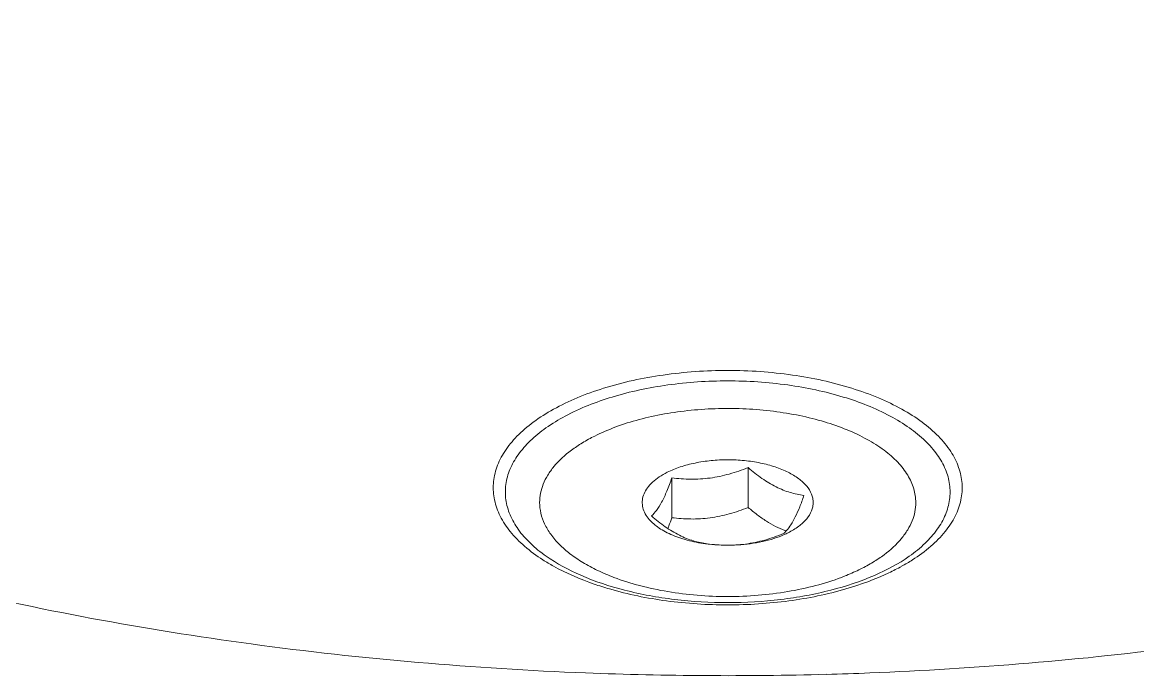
# Model space of a CAD drawing. Header units: millimetres. Extents: x 1177 to 4296, y 93 to 2298.
# Drawn here: x 3889.23 to 3921.85, y 1641.22 to 1660.34 of the extents above; entities that cross this region are included whole.
import ezdxf

# ---------------------------------------------------------------- set-up
doc = ezdxf.new("R2010")
doc.units = ezdxf.units.MM
doc.header["$LTSCALE"] = 0.1
doc.layers.get('0').update_dxf_attribs({"lineweight": 13})

msp = doc.modelspace()

# ---------------------------------------------------------------- linework, layer by layer
for p, q in [((3910.46, 1647.309), (3910.46, 1646.144)), ((3908.229, 1647.011), (3908.229, 1645.845)), ((3904.552, 1644.718), (3904.552, 1644.718)), ((3915.173, 1644.718), (3915.173, 1644.718))]:
    msp.add_line(p, q)
for centre, radius, start, end in [((3910.475, 1647.717), 2.584, 293.6648, 296.55), ((3912.42, 1647.841), 2.531, 249.5481, 249.753), ((3912.42, 1647.841), 2.532, 249.7532, 250.4657), ((3910.712, 1646.233), 1.161, 318.1032, 318.6973), ((3909.832, 1649.683), 4.642, 262.37, 262.9692), ((3909.839, 1649.739), 4.698, 262.969, 263.5057), ((3909.858, 1649.934), 4.895, 263.5341, 267.8225), ((3909.862, 1650.011), 4.972, 267.8168, 269.1968), ((3909.862, 1650.022), 4.983, 269.1913, 273.3539), ((3907.58, 1649.499), 5.8, 237.4381, 240.9419), ((3912.201, 1649.405), 5.689, 298.8557, 302.5952), ((3909.863, 1747.495), 106.271, 267.75735, 271.55322), ((3909.868, 1747.301), 106.078, 271.55308, 272.24335)]:
    msp.add_arc(centre, radius, start, end)
for points, knots in [([(3909.862, 1692.522), (3907.479, 1692.522), (3902.745, 1692.359), (3895.764, 1691.626), (3889.05, 1690.421), (3882.732, 1688.765), (3876.929, 1686.691), (3871.75, 1684.237), (3867.289, 1681.445), (3863.629, 1678.365), (3861.248, 1675.526), (3859.856, 1673.169), (3859.079, 1671.411), (3858.548, 1669.627), (3858.268, 1667.826), (3858.24, 1666.02), (3858.464, 1664.218), (3858.939, 1662.429), (3859.923, 1660.027), (3861.4, 1657.732), (3863.264, 1655.593), (3865.532, 1653.417), (3867.475, 1651.966), (3868.855, 1651.062)], [0, 0, 0, 0, 0.08704, 0.172831, 0.256165, 0.335912, 0.411089, 0.480907, 0.544846, 0.60275, 0.654953, 0.679227, 0.702499, 0.725003, 0.747012, 0.768829, 0.790769, 0.813137, 0.836216, 0.885362, 0.911854, 0.939759, 1, 1, 1, 1]), ([(3950.791, 1651.011), (3952.177, 1651.914), (3954.129, 1653.364), (3956.409, 1655.54), (3958.285, 1657.679), (3959.774, 1659.974), (3960.768, 1662.379), (3961.251, 1664.169), (3961.483, 1665.973), (3961.461, 1667.781), (3961.186, 1669.584), (3960.661, 1671.371), (3959.888, 1673.132), (3958.501, 1675.492), (3956.125, 1678.337), (3952.468, 1681.423), (3948.008, 1684.219), (3942.826, 1686.678), (3937.02, 1688.757), (3930.697, 1690.416), (3923.976, 1691.624), (3916.988, 1692.358), (3912.248, 1692.522), (3909.862, 1692.522)], [0, 0, 0, 0, 0.060346, 0.088299, 0.114835, 0.164051, 0.187154, 0.209538, 0.231485, 0.253301, 0.275302, 0.29779, 0.321042, 0.345293, 0.397443, 0.455296, 0.51919, 0.588971, 0.664121, 0.743851, 0.827174, 0.912962, 1, 1, 1, 1]), ([(3856.612, 1667.848), (3856.612, 1667.018), (3856.772, 1665.332), (3857.74, 1661.936), (3860.24, 1657.763), (3864.843, 1653.345), (3870.938, 1649.456), (3878.333, 1646.204), (3886.79, 1643.684), (3896.026, 1641.98), (3902.436, 1641.433), (3905.704, 1641.305)], [0, 0, 0, 0, 0.041339, 0.083729, 0.174985, 0.279332, 0.398838, 0.533156, 0.680293, 0.837168, 1, 1, 1, 1]), ([(3904.459, 1644.611), (3904.272, 1644.731), (3903.929, 1644.981), (3903.502, 1645.411), (3903.197, 1645.87), (3903.022, 1646.352), (3902.986, 1646.846), (3903.092, 1647.336), (3903.334, 1647.807), (3903.701, 1648.253), (3904.186, 1648.666), (3904.779, 1649.04), (3905.468, 1649.369), (3906.528, 1649.75), (3908.002, 1650.067), (3909.231, 1650.151), (3909.862, 1650.151)], [0, 0, 0, 0, 0.060741, 0.115522, 0.165007, 0.210569, 0.254278, 0.298617, 0.345922, 0.397933, 0.45565, 0.519432, 0.589136, 0.664247, 0.827173, 1, 1, 1, 1]), ([(3909.862, 1650.151), (3910.494, 1650.151), (3911.723, 1650.067), (3913.197, 1649.75), (3914.257, 1649.369), (3914.946, 1649.04), (3915.539, 1648.666), (3916.024, 1648.253), (3916.391, 1647.807), (3916.632, 1647.335), (3916.738, 1646.846), (3916.703, 1646.352), (3916.528, 1645.87), (3916.222, 1645.411), (3915.795, 1644.981), (3915.453, 1644.731), (3915.266, 1644.611)], [0, 0, 0, 0, 0.172833, 0.335756, 0.410866, 0.480569, 0.544349, 0.602064, 0.654073, 0.701376, 0.745714, 0.789424, 0.834986, 0.884474, 0.939256, 1, 1, 1, 1]), ([(3904.552, 1644.718), (3904.389, 1644.833), (3904.093, 1645.073), (3903.731, 1645.481), (3903.482, 1645.914), (3903.354, 1646.365), (3903.354, 1646.823), (3903.481, 1647.274), (3903.729, 1647.707), (3904.09, 1648.115), (3904.556, 1648.493), (3905.339, 1648.968), (3906.528, 1649.433), (3908.133, 1649.771), (3909.276, 1649.847), (3909.862, 1649.847)], [0, 0, 0, 0, 0.05874, 0.111788, 0.159975, 0.204822, 0.248462, 0.293292, 0.341448, 0.394456, 0.453152, 0.517791, 0.66362, 0.827059, 1, 1, 1, 1]), ([(3909.862, 1649.847), (3910.449, 1649.847), (3911.591, 1649.771), (3913.197, 1649.433), (3914.386, 1648.968), (3915.169, 1648.493), (3915.635, 1648.115), (3915.996, 1647.707), (3916.244, 1647.274), (3916.371, 1646.823), (3916.371, 1646.365), (3916.243, 1645.914), (3915.994, 1645.481), (3915.632, 1645.073), (3915.335, 1644.833), (3915.173, 1644.718)], [0, 0, 0, 0, 0.172947, 0.336385, 0.482211, 0.546848, 0.605542, 0.658548, 0.706702, 0.751531, 0.795171, 0.840019, 0.888207, 0.941257, 1, 1, 1, 1]), ([(3905.973, 1648.234), (3906.172, 1648.333), (3906.598, 1648.515), (3907.28, 1648.729), (3908.017, 1648.89), (3908.794, 1648.997), (3909.594, 1649.046), (3910.399, 1649.036), (3911.193, 1648.968), (3911.958, 1648.842), (3912.679, 1648.663), (3913.34, 1648.433), (3913.927, 1648.157), (3914.428, 1647.84), (3914.833, 1647.49), (3915.133, 1647.11), (3915.291, 1646.768), (3915.352, 1646.493), (3915.362, 1646.357), (3915.362, 1646.289)], [0, 0, 0, 0, 0.062596, 0.129875, 0.200955, 0.274816, 0.3503, 0.426195, 0.50127, 0.574327, 0.644248, 0.710048, 0.770939, 0.826406, 0.876313, 0.92104, 0.961637, 0.980971, 1, 1, 1, 1]), ([(3914.021, 1641.305), (3917.12, 1641.426), (3923.208, 1641.932), (3932.015, 1643.486), (3940.144, 1645.781), (3945.186, 1647.856), (3947.516, 1649.021)], [0, 0, 0, 0, 0.268923, 0.528843, 0.774134, 1, 1, 1, 1]), ([(3905.973, 1648.234), (3905.85, 1648.172), (3905.615, 1648.043), (3905.2, 1647.766), (3904.851, 1647.45), (3904.596, 1647.097), (3904.462, 1646.833), (3904.381, 1646.563), (3904.362, 1646.38), (3904.362, 1646.289)], [0, 0, 0, 0, 0.156027, 0.302295, 0.564686, 0.682497, 0.792894, 0.897882, 1, 1, 1, 1]), ([(3908.095, 1647.173), (3908.217, 1647.234), (3908.483, 1647.341), (3908.913, 1647.454), (3909.379, 1647.524), (3909.862, 1647.547), (3910.346, 1647.524), (3910.812, 1647.454), (3911.242, 1647.341), (3911.621, 1647.189), (3911.935, 1647.002), (3912.173, 1646.788), (3912.303, 1646.582), (3912.354, 1646.414), (3912.366, 1646.289), (3912.354, 1646.165), (3912.303, 1645.997), (3912.173, 1645.791), (3911.935, 1645.576), (3911.739, 1645.46), (3911.63, 1645.405)], [0, 0, 0, 0, 0.067708, 0.141686, 0.220117, 0.300861, 0.381603, 0.460036, 0.53401, 0.601719, 0.661917, 0.714225, 0.759575, 0.780504, 0.80086, 0.821216, 0.842144, 0.887493, 0.939804, 1, 1, 1, 1]), ([(3908.229, 1647.011), (3908.412, 1646.988), (3908.785, 1646.959), (3909.35, 1646.991), (3909.914, 1647.112), (3910.279, 1647.238), (3910.46, 1647.309)], [0, 0, 0, 0, 0.24298, 0.491111, 0.744094, 1, 1, 1, 1]), ([(3910.46, 1647.309), (3910.59, 1647.199), (3910.85, 1646.992), (3911.198, 1646.779), (3911.48, 1646.652), (3911.75, 1646.557), (3911.957, 1646.513), (3912.093, 1646.493)], [0, 0, 0, 0, 0.276541, 0.536549, 0.659077, 0.776703, 1, 1, 1, 1]), ([(3907.537, 1645.83), (3907.495, 1645.883), (3907.424, 1645.994), (3907.363, 1646.178), (3907.358, 1646.366), (3907.409, 1646.551), (3907.512, 1646.728), (3907.664, 1646.894), (3907.861, 1647.046), (3908.013, 1647.132), (3908.095, 1647.173)], [0, 0, 0, 0, 0.119822, 0.23012, 0.336539, 0.44566, 0.563395, 0.693858, 0.839295, 1, 1, 1, 1]), ([(3907.632, 1645.895), (3907.686, 1645.944), (3907.798, 1646.071), (3907.948, 1646.317), (3908.093, 1646.638), (3908.183, 1646.88), (3908.229, 1647.011)], [0, 0, 0, 0, 0.172251, 0.394484, 0.674182, 1, 1, 1, 1]), ([(3912.093, 1646.493), (3912.053, 1646.381), (3911.976, 1646.17), (3911.851, 1645.883), (3911.725, 1645.65), (3911.631, 1645.52), (3911.584, 1645.467)], [0, 0, 0, 0, 0.309873, 0.584886, 0.81492, 1, 1, 1, 1]), ([(3904.362, 1646.289), (3904.362, 1646.183), (3904.388, 1645.966), (3904.501, 1645.65), (3904.685, 1645.344), (3904.937, 1645.052), (3905.254, 1644.777), (3905.63, 1644.524), (3906.062, 1644.293), (3906.373, 1644.161), (3906.536, 1644.099)], [0, 0, 0, 0, 0.09737, 0.198464, 0.30644, 0.423577, 0.551244, 0.690009, 0.839787, 1, 1, 1, 1]), ([(3908.229, 1645.845), (3908.412, 1645.823), (3908.785, 1645.794), (3909.35, 1645.826), (3909.914, 1645.947), (3910.279, 1646.073), (3910.46, 1646.144)], [0, 0, 0, 0, 0.242978, 0.49111, 0.744097, 1, 1, 1, 1]), ([(3910.46, 1646.144), (3910.546, 1646.071), (3910.719, 1645.931), (3910.985, 1645.742), (3911.256, 1645.585), (3911.443, 1645.503), (3911.535, 1645.469)], [0, 0, 0, 0, 0.265636, 0.522345, 0.767559, 1, 1, 1, 1]), ([(3915.362, 1646.289), (3915.362, 1646.199), (3915.344, 1646.015), (3915.263, 1645.745), (3915.129, 1645.481), (3914.874, 1645.129), (3914.525, 1644.813), (3914.11, 1644.535), (3913.875, 1644.406), (3913.751, 1644.345)], [0, 0, 0, 0, 0.102118, 0.207106, 0.317503, 0.435314, 0.697705, 0.843973, 1, 1, 1, 1]), ([(3909.215, 1645.082), (3909.033, 1645.106), (3908.687, 1645.174), (3908.279, 1645.313), (3907.996, 1645.453), (3907.764, 1645.599), (3907.615, 1645.732), (3907.537, 1645.83)], [0, 0, 0, 0, 0.293828, 0.562902, 0.685624, 0.79951, 1, 1, 1, 1]), ([(3909.265, 1645.079), (3909.128, 1645.099), (3908.922, 1645.143), (3908.651, 1645.237), (3908.369, 1645.364), (3908.021, 1645.578), (3907.761, 1645.784), (3907.632, 1645.895)], [0, 0, 0, 0, 0.223297, 0.340923, 0.463451, 0.723459, 1, 1, 1, 1]), ([(3908.11, 1645.528), (3908.121, 1645.553), (3908.162, 1645.658), (3908.201, 1645.765), (3908.229, 1645.845)], [0, 0, 0, 0, 0.241654, 1, 1, 1, 1]), ([(3911.495, 1645.378), (3911.315, 1645.307), (3910.949, 1645.18), (3910.386, 1645.059), (3909.82, 1645.027), (3909.448, 1645.056), (3909.265, 1645.079)], [0, 0, 0, 0, 0.255906, 0.508889, 0.75702, 1, 1, 1, 1]), ([(3911.576, 1645.458), (3911.569, 1645.451), (3911.543, 1645.423), (3911.516, 1645.396), (3911.495, 1645.378)], [0, 0, 0, 0, 0.261846, 1, 1, 1, 1]), ([(3911.512, 1645.35), (3911.414, 1645.307), (3911.206, 1645.229), (3910.755, 1645.109), (3910.397, 1645.062), (3910.154, 1645.048)], [0, 0, 0, 0, 0.230379, 0.476336, 1, 1, 1, 1]), ([(3904.552, 1644.718), (3904.867, 1644.496), (3905.612, 1644.1), (3906.881, 1643.683), (3908.327, 1643.42), (3909.343, 1643.361), (3909.862, 1643.361)], [0, 0, 0, 0, 0.208445, 0.451639, 0.719441, 1, 1, 1, 1]), ([(3909.862, 1643.361), (3910.382, 1643.361), (3911.398, 1643.42), (3912.844, 1643.683), (3914.113, 1644.1), (3914.858, 1644.495), (3915.173, 1644.718)], [0, 0, 0, 0, 0.280551, 0.548349, 0.791545, 1, 1, 1, 1]), ([(3906.406, 1643.761), (3906.255, 1643.805), (3905.691, 1643.984), (3905.143, 1644.218), (3904.763, 1644.43)], [0, 0, 0, 0, 0.265035, 1, 1, 1, 1]), ([(3914.946, 1644.422), (3914.826, 1644.355), (3914.303, 1644.089), (3913.749, 1643.887), (3913.319, 1643.761)], [0, 0, 0, 0, 0.234823, 1, 1, 1, 1]), ([(3906.536, 1644.099), (3906.782, 1644.006), (3907.301, 1643.842), (3908.117, 1643.669), (3908.978, 1643.563), (3909.862, 1643.527), (3910.747, 1643.563), (3911.608, 1643.669), (3912.424, 1643.842), (3912.942, 1644.006), (3913.188, 1644.099)], [0, 0, 0, 0, 0.116415, 0.240062, 0.36874, 0.499994, 0.631247, 0.759927, 0.88357, 1, 1, 1, 1]), ([(3913.188, 1644.099), (3913.238, 1644.118), (3913.428, 1644.193), (3913.615, 1644.277), (3913.751, 1644.345)], [0, 0, 0, 0, 0.257105, 1, 1, 1, 1]), ([(3909.862, 1643.294), (3909.264, 1643.294), (3908.097, 1643.369), (3906.95, 1643.602), (3906.406, 1643.761)], [0, 0, 0, 0, 0.5132, 1, 1, 1, 1]), ([(3913.319, 1643.761), (3912.774, 1643.602), (3911.627, 1643.369), (3910.46, 1643.294), (3909.862, 1643.294)], [0, 0, 0, 0, 0.486811, 1, 1, 1, 1])]:
    msp.add_open_spline(points, degree=3, knots=knots)

doc.saveas('drawing.dxf')
